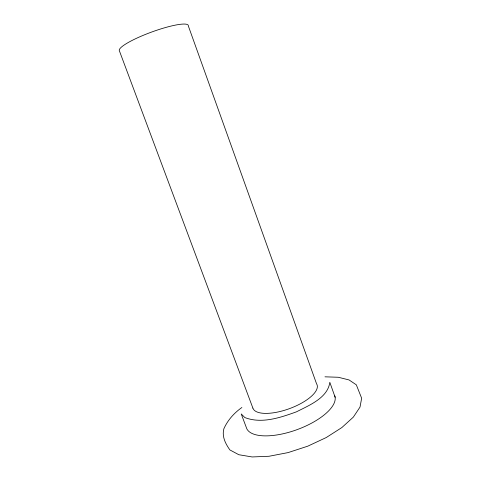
<?xml version="1.0" encoding="UTF-8"?>
<svg xmlns="http://www.w3.org/2000/svg" width="481" height="481" viewBox="0 0 481 481"><rect width="100%" height="100%" fill="white"/><g stroke="black" fill="none" stroke-linecap="round" stroke-linejoin="round"><path stroke-width="0.72" d="M241.883 407.491C234.187 412.932 227.693 420.135 223.857 428.793C221.759 436.568 225.505 443.747 229.888 449.933L238.81 454.719L252.134 456.95L269.005 456.271L288.113 452.591L307.792 446.164L326.244 437.548L341.847 427.561L353.343 417.111L360.01 407.082L361.652 398.238L356.319 384.818L349.032 379.93L338.305 377.266L324.982 376.821M335.143 397.282L329.822 382.311C327.771 397.985 308.808 405.477 296.494 411.814C280.321 417.634 261.754 424.062 244.859 417.568L241.221 413.937L246.801 428.763A46.994 18.897 -20.1 0 0 297.835 429.359A46.994 18.897 -20.1 0 0 334.812 395.899M252.886 408.098L119.348 50.715A36.73 6.343 -20.1 0 1 152.952 31.572A36.73 6.343 -20.1 0 1 188.348 25.98L316.54 383.748A34.139 12.933 -20.1 0 1 290.668 408.189A34.139 12.933 -20.1 0 1 252.886 408.098"/></g></svg>
